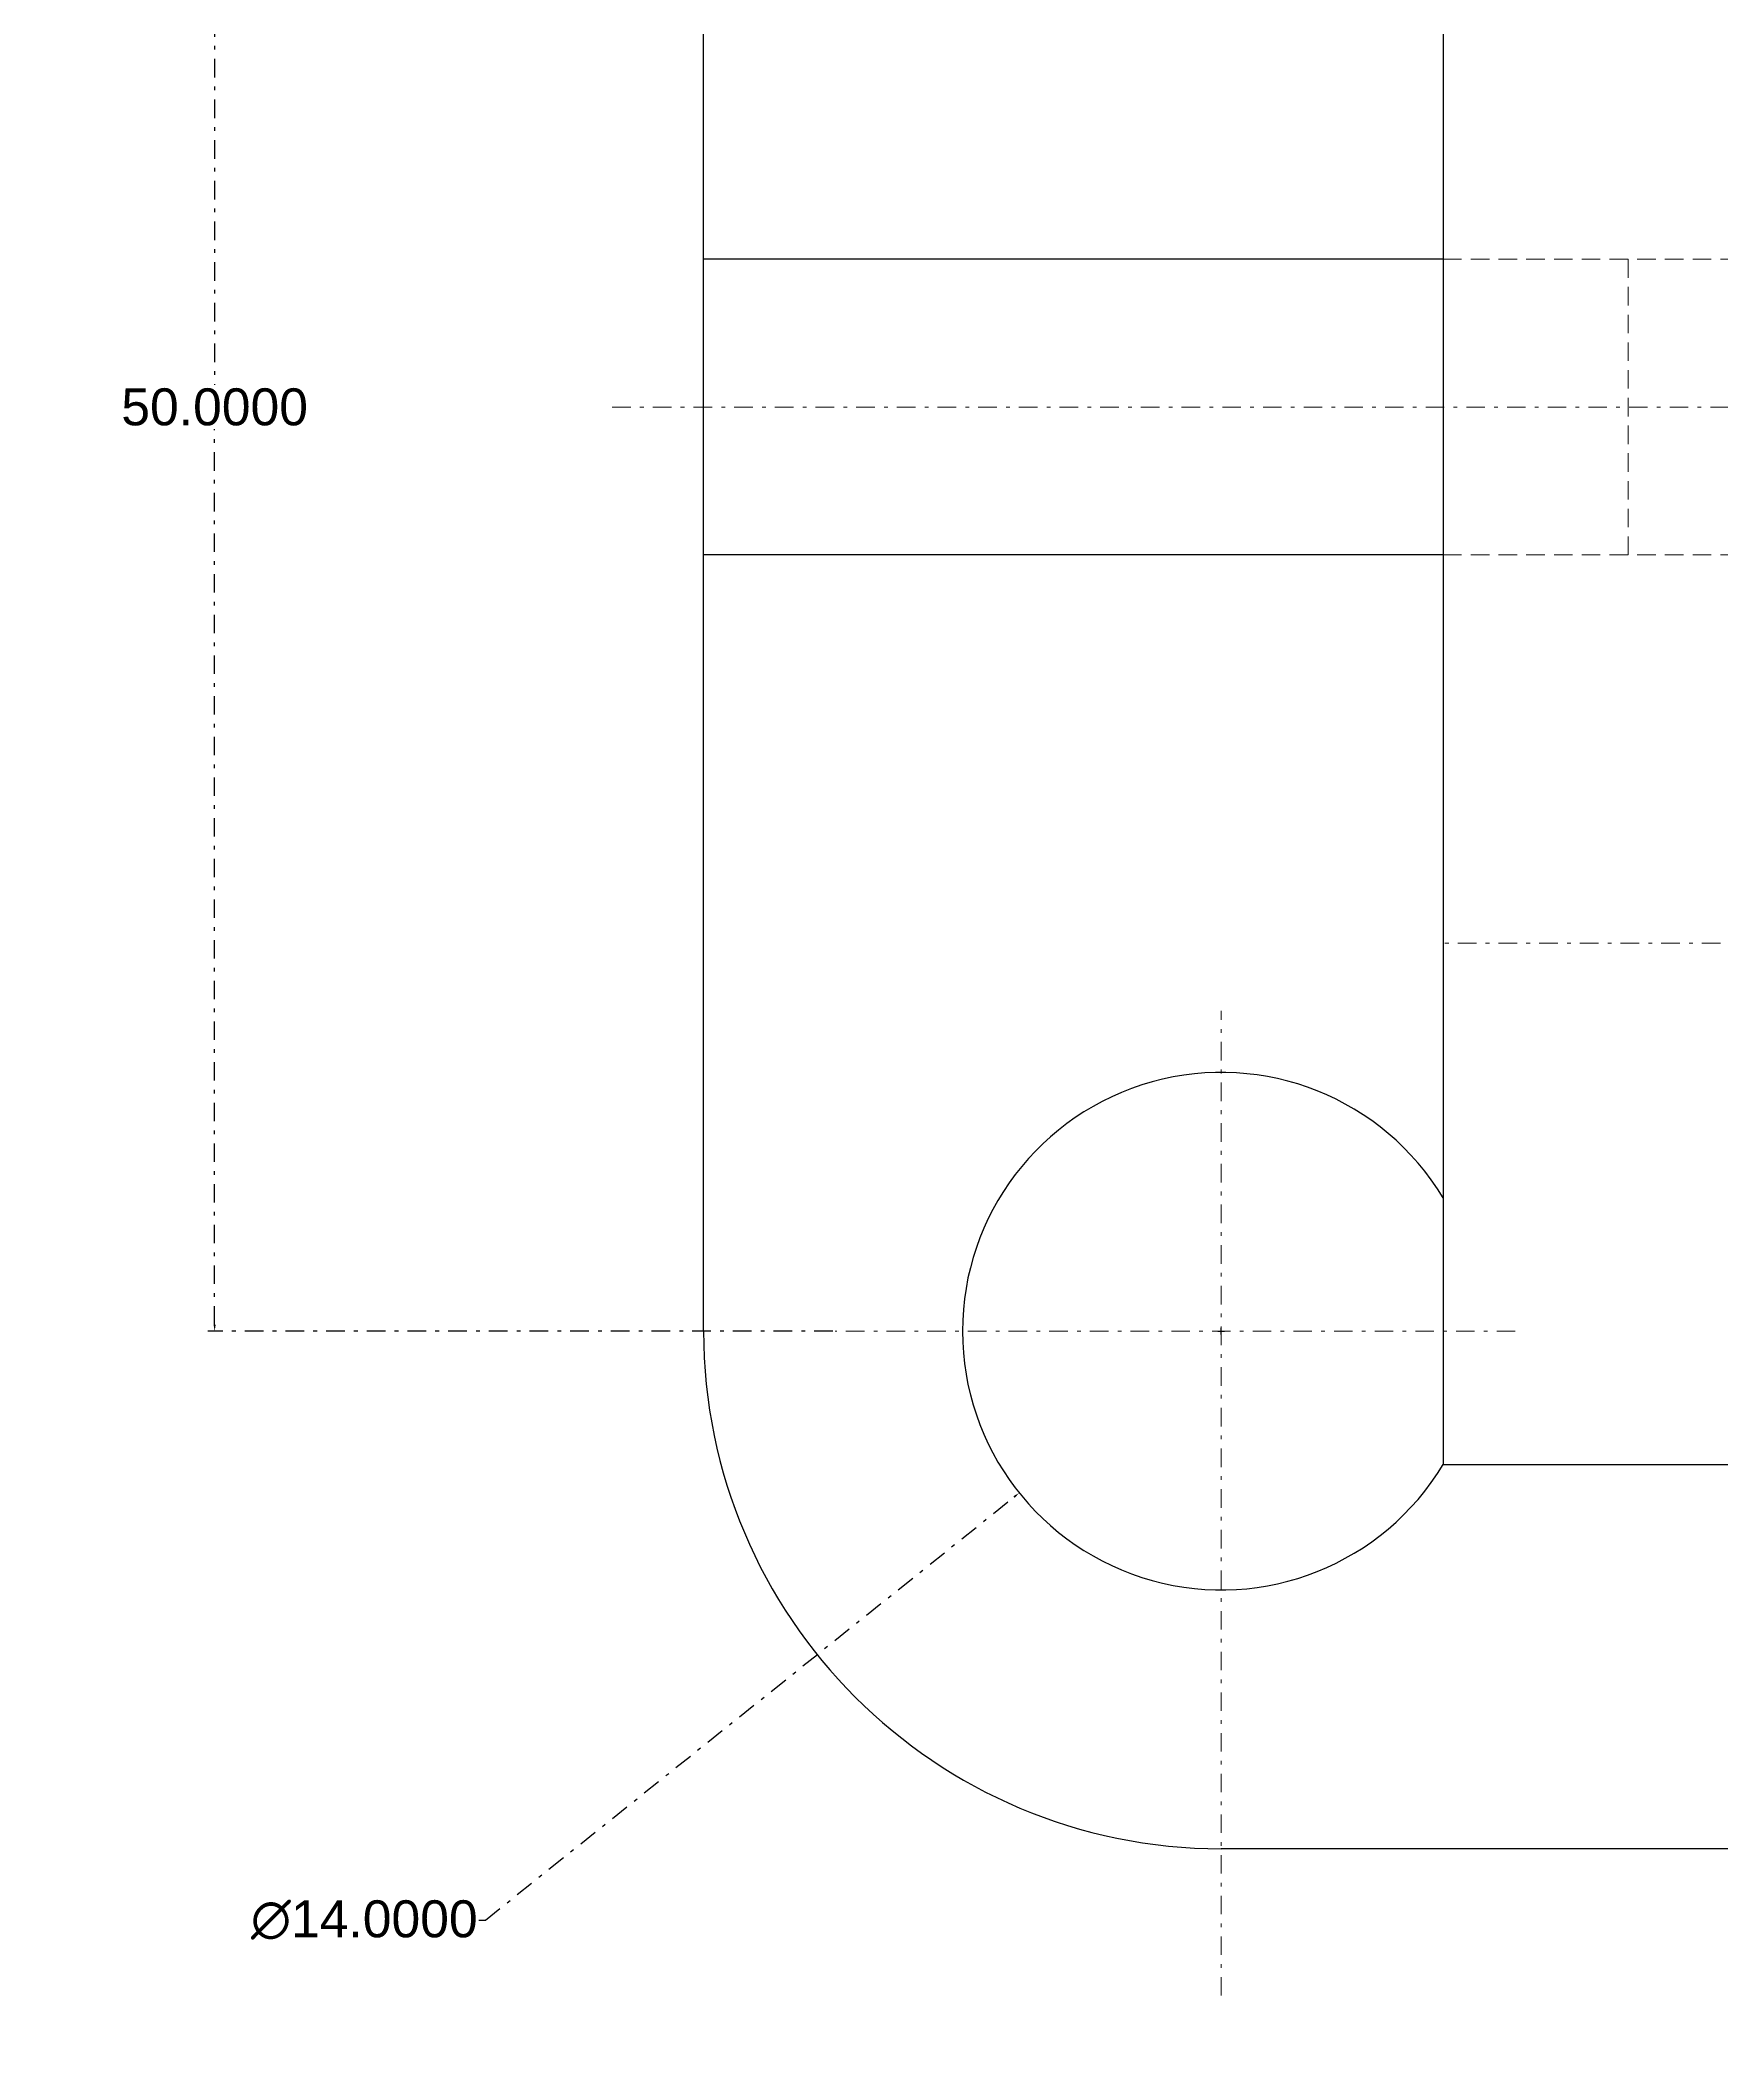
# Model space of a CAD drawing. Header units: inches. Extents: x -20 to 430, y -10 to 307.
# Drawn here: x 67.1 to 112.5, y 38.6 to 92.9 of the extents above; entities that cross this region are included whole.
import ezdxf

# ---------------------------------------------------------------- set-up
doc = ezdxf.new("R2010")
doc.units = ezdxf.units.IN
doc.header["$MEASUREMENT"] = 0
doc.linetypes.add('DASHDOT', pattern=[1, 0.5, -0.25, 0, -0.25])
doc.linetypes.add('DASHED', pattern=[0.75, 0.5, -0.25])
for name, color, linetype, lineweight in [('AXE', 90, 'DASHDOT', 15), ('GROASE', 7, 'Continuous', 30), ('SUBTIRI', 7, 'DASHED', 20)]:
    doc.layers.add(name, color=color, linetype=linetype, lineweight=lineweight)
doc.styles.get("Standard").update_dxf_attribs({"font": 'arial.ttf'})
doc.dimstyles.get("Standard").update_dxf_attribs({"dimtxt": 0.18, "dimasz": 0.18, "dimexe": 0.18, "dimexo": 0.0625, "dimgap": 0.09, "dimtad": 0, "dimtih": 1, "dimtoh": 1, "dimdec": 4, "dimzin": 0, "dimdsep": 46, "dimtxsty": 'Standard', "dimcen": 0.09, "dimadec": 0, "dimazin": 0, "dimtfac": 1, "dimtdec": 4, "dimtofl": 0, "dimtmove": 0, "dimatfit": 3, "dimfxl": 1, "dimtolj": 1, "dimtzin": 0, "dimarcsym": 0})

# ---------------------------------------------------------------- blocks, each defined once
blk = doc.blocks.new('*D6')
at = {"layer": 'AXE', "color": 0, "lineweight": -2, "transparency": 16777216}
blk.add_line((130.063, 207), (142.287, 207), dxfattribs=at)
at = {"layer": 'Defpoints', "color": 0, "transparency": 16777216}
for p in [(130, 207), (142.287, 207), (0, 0)]:
    blk.add_point(p, dxfattribs=at)
at = {"layer": 'AXE', "color": 0, "transparency": 16777216, "insert": (144.792, 207), "char_height": 0.18, "attachment_point": 5}
blk.add_mtext('\\A1;{\\H5.55556x;10.0000}', dxfattribs=at)
blk = doc.blocks.new('*D11')
at = {"layer": 'AXE', "color": 0, "lineweight": -2, "transparency": 16777216}
for p, q in [((87.958, 108), (71.594, 108)), ((71.774, 107.82), (71.774, 83.6)), ((71.774, 58.18), (71.774, 82.399)), ((88.493, 58), (71.594, 58))]:
    blk.add_line(p, q, dxfattribs=at)
at = {"layer": 'AXE', "color": 0, "transparency": 16777216}
for points in [[(71.744, 107.82), (71.804, 107.82), (71.774, 108)], [(71.744, 58.18), (71.804, 58.18), (71.774, 58)]]:
    blk.add_solid(points, dxfattribs=at)
at = {"layer": 'Defpoints', "color": 0, "transparency": 16777216}
for p in [(88.021, 108), (71.774, 58), (88.555, 58)]:
    blk.add_point(p, dxfattribs=at)
at = {"layer": 'AXE', "color": 0, "transparency": 16777216, "insert": (71.774, 83), "char_height": 0.18, "attachment_point": 5}
blk.add_mtext('\\A1;{\\H5.55556x;50.0000}', dxfattribs=at)
blk = doc.blocks.new('*D13')
at = {"layer": 'AXE', "color": 0, "lineweight": -2, "transparency": 16777216}
for p, q in [((98.91, 58), (99.09, 58)), ((99, 57.91), (99, 58.09)), ((79.099, 42.07), (93.395, 53.513)), ((78.919, 42.07), (79.099, 42.07))]:
    blk.add_line(p, q, dxfattribs=at)
at = {"layer": 'AXE', "color": 0, "transparency": 16777216}
blk.add_solid([(93.376, 53.536), (93.413, 53.49), (93.535, 53.626)], dxfattribs=at)
at = {"layer": 'Defpoints', "color": 0, "transparency": 16777216}
for p in [(104.465, 62.374), (93.535, 53.626)]:
    blk.add_point(p, dxfattribs=at)
at = {"layer": 'AXE', "color": 0, "transparency": 16777216, "insert": (75.822, 42.07), "char_height": 0.18, "attachment_point": 5}
blk.add_mtext('\\A1;{\\H5.55556x;∅14.0000}', dxfattribs=at)
blk = doc.blocks.new('*D17')
at = {"layer": 'AXE', "color": 0, "lineweight": -2, "transparency": 16777216}
blk.add_line((260.063, 208.177), (268.153, 208.177), dxfattribs=at)
at = {"layer": 'Defpoints', "color": 0, "transparency": 16777216}
for p in [(260, 208.177), (268.153, 208.177), (0, 0)]:
    blk.add_point(p, dxfattribs=at)
at = {"layer": 'AXE', "color": 0, "transparency": 16777216, "insert": (270.659, 208.177), "char_height": 0.18, "attachment_point": 5}
blk.add_mtext('\\A1;{\\H5.55556x;10.0000}', dxfattribs=at)

msp = doc.modelspace()

# ---------------------------------------------------------------- linework, layer by layer
at = {"layer": 'AXE'}
for p, q in [((145.72832, 82.99987), (82.42261, 82.99987)), ((140.00007, 68.49987), (105.00007, 68.49987)), ((99.00007, 40.02525), (99.00007, 66.66405)), ((106.94897, 57.99987), (88.55511, 57.99987))]:
    msp.add_line(p, q, dxfattribs=at)
at = {"layer": 'GROASE'}
for p, q in [((105.00007, 121.99987), (105.00007, 54.39431)), ((85.00007, 57.99987), (85.00007, 107.99987)), ((105.00007, 86.99987), (85.00007, 86.99987)), ((105.00007, 78.99987), (85.00007, 78.99987)), ((105.00007, 54.39431), (140.00007, 54.39431)), ((140.00007, 43.99987), (99.00007, 43.99987))]:
    msp.add_line(p, q, dxfattribs=at)
for radius, start, end in [(7, 31.002719, 328.997281), (14, 180, 270)]:
    msp.add_arc((99.00007, 57.99987), radius, start, end, dxfattribs=at)
at = {"layer": 'SUBTIRI'}
for p, q in [((105.00007, 86.99987), (125.00007, 86.99987)), ((110.00007, 86.99987), (110.00007, 78.99987)), ((105.00007, 78.99987), (125.00007, 78.99987))]:
    msp.add_line(p, q, dxfattribs=at)

# ---------------------------------------------------------------- dimensions: what is measured, and where the dimension line sits
at = {"layer": 'AXE'}
for feature_location, offset, picture, middle in [((260.00007, 208.1768), (8.15335, 0), '*D17', (270.65884, 208.1768)), ((130.00007, 206.99987), (12.28686, 0), '*D6', (144.79235, 206.99987))]:
    dim = msp.add_ordinate_dim(feature_location=feature_location, offset=offset, dtype=0, origin=(0, 0), text='{\\H5.55556x;10.0000}', dimstyle='Standard', dxfattribs=at)
    dim.commit()
    dim.dimension.update_dxf_attribs({"geometry": picture, "text_midpoint": middle})
dim = msp.add_linear_dim(base=(71.774, 57.99987), p1=(88.02077, 107.99987), p2=(88.55511, 57.99987), angle=90, text='{\\H5.55556x;<>}', dimstyle='Standard', dxfattribs=at)
dim.commit()
dim.dimension.update_dxf_attribs({"geometry": '*D11', "text_midpoint": (71.774, 82.99987)})
dim = msp.add_diameter_dim_2p(p1=(104.46498, 62.3742), p2=(93.53517, 53.62553), text='{\\H5.55556x;<>}', dimstyle='Standard', dxfattribs=at)
dim.commit()
dim.dimension.update_dxf_attribs({"geometry": '*D13', "text_midpoint": (75.8222, 42.06996), "dimtype": 163})

doc.saveas('drawing.dxf')
